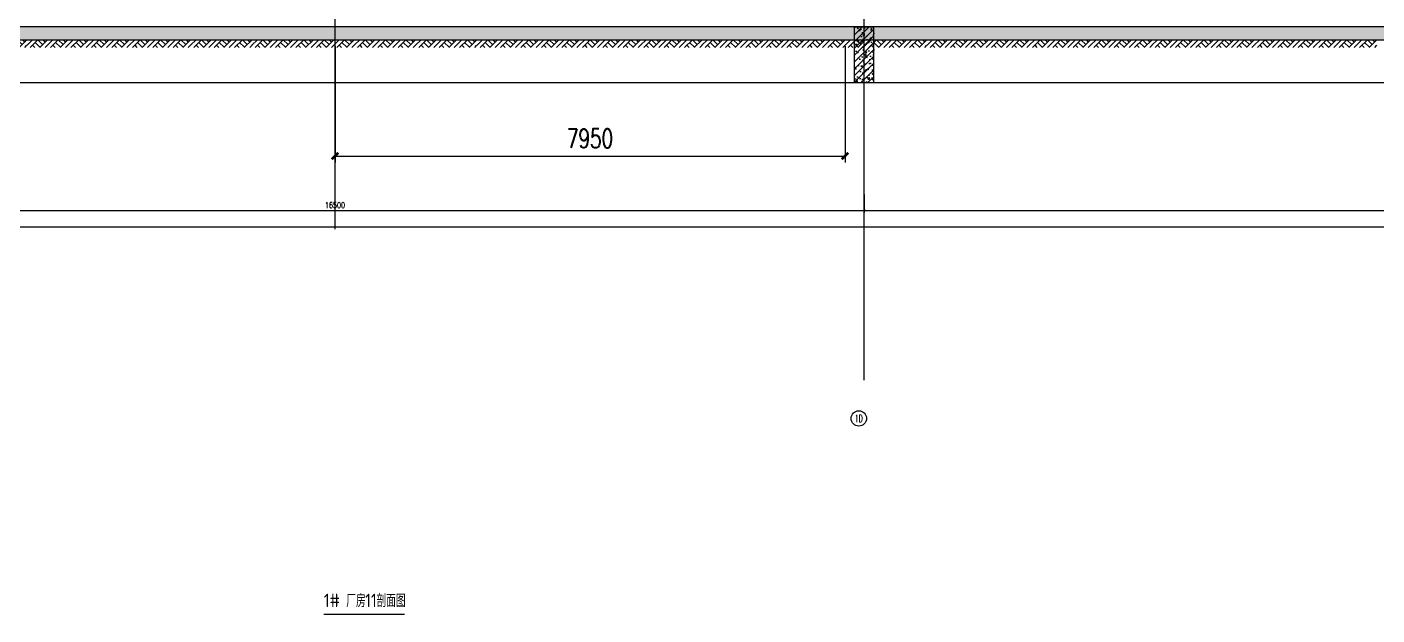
# Model space of a CAD drawing. Extents: x -1899985 to 1774885, y 556286 to 2175695.
# Drawn here: x -1716161 to -1695118, y 558987 to 568158 of the extents above; entities that cross this region are included whole.
import ezdxf
from ezdxf.enums import TextEntityAlignment as Align

# ---------------------------------------------------------------- set-up
doc = ezdxf.new("R2010")
doc.units = 0
doc.header["$LTSCALE"] = 10
doc.header["$MEASUREMENT"] = 0
doc.linetypes.add('20剖面图$0$DOTE', pattern=[2.42, 2, -0.2, 0.02, -0.2])
doc.layers.get('Defpoints').update_dxf_attribs({"color": 210})
for name, color, linetype in [('20剖面图$0$A-AXIS-D', 1, 'Continuous'), ('20剖面图$0$A-AXIS-DOTE', 14, '20剖面图$0$DOTE'), ('20剖面图$0$A-AXIS-SYMB', 3, 'Continuous'), ('20剖面图$0$A-HATCH-1', 252, 'Continuous'), ('20剖面图$0$A-LIN-V', 9, 'Continuous'), ('20剖面图$0$AS-COLN', 6, 'Continuous'), ('20剖面图$0$DIM_SYMB', 3, 'Continuous'), ('20剖面图$0$PUB_HATCH', 8, 'Continuous'), ('20剖面图$0$PUB_TEXT', 7, 'Continuous'), ('20剖面图$0$建-尺寸', 3, 'Continuous'), ('A-LIN-V', 9, 'Continuous'), ('PUB_TEXT', 7, 'Continuous')]:
    doc.layers.add(name, color=color, linetype=linetype)
doc.styles.add('20剖面图$0$_TCH_AXIS', font='COMPLEX', dxfattribs={"bigfont": 'GBCBIG'})
doc.styles.add('20剖面图$0$_TCH_DIM_T3', font='SIMPLEX', dxfattribs={"width": 0.705882, "bigfont": 'GBCBIG'})
doc.styles.add('20剖面图$0$A-DIM_T3', font='SIMPLEX', dxfattribs={"width": 0.705882, "bigfont": 'GBCBIG'})
doc.styles.add('20剖面图$0$Standard', font='gbenor.shx', dxfattribs={"bigfont": 'gbcbig.shx'})
doc.dimstyles.new('20剖面图$0$_TCH_ARCH&&30', dxfattribs={"dimtxt": 89.25, "dimasz": 30, "dimexe": 30, "dimexo": 30, "dimgap": 37.875, "dimtad": 1, "dimdec": 0, "dimzin": 0, "dimdsep": 46, "dimtxsty": '20剖面图$0$_TCH_DIM_T3', "dimblk": '20剖面图$0$_ArchTick', "dimcen": 0.09, "dimclrt": 7, "dimazin": 2, "dimtfac": 1, "dimtdec": 0, "dimtix": 1, "dimtmove": 2, "dimatfit": 3, "dimfxl": 1, "dimtolj": 1, "dimtzin": 0, "dimarcsym": 0})
doc.dimstyles.new('20剖面图$0$A-DIM&&100', dxfattribs={"dimtxt": 297.5, "dimasz": 100, "dimexe": 100, "dimexo": 100, "dimgap": 126.25, "dimtad": 1, "dimdec": 0, "dimzin": 0, "dimdsep": 46, "dimtxsty": '20剖面图$0$A-DIM_T3', "dimblk": '20剖面图$0$_ArchTick', "dimcen": 0.09, "dimclrt": 7, "dimazin": 2, "dimtfac": 1, "dimtdec": 0, "dimtix": 1, "dimtmove": 2, "dimatfit": 3, "dimfxl": 1, "dimtolj": 1, "dimtzin": 0, "dimarcsym": 0})

# ---------------------------------------------------------------- blocks, each defined once
blk = doc.blocks.new('20剖面图$0$_ArchTick')
at = {"color": 0, "linetype": 'ByBlock', "const_width": 0.4}
blk.add_lwpolyline([(-0.5, -0.5), (0.5, 0.5)], dxfattribs=at)
blk = doc.blocks.new('*D555')
at = {"layer": '20剖面图$0$建-尺寸', "color": 0, "lineweight": -2, "transparency": 16777216}
for p, q in [((-1570355, 567232), (-1570355, 565420)), ((-1562405, 567232), (-1562405, 565420)), ((-1570355, 565520), (-1562405, 565520))]:
    blk.add_line(p, q, dxfattribs=at)
at = {"layer": 'Defpoints', "color": 0, "transparency": 16777216}
for p in [(-1570355, 567332), (-1562405, 567332), (-1562405, 565520)]:
    blk.add_point(p, dxfattribs=at)
at = {"layer": '20剖面图$0$建-尺寸', "color": 0, "lineweight": -2, "transparency": 16777216, "xscale": 100, "yscale": 100, "zscale": 100, "rotation": 180}
blk.add_blockref('20剖面图$0$_ArchTick', (-1570355, 565520), dxfattribs=at)
at = {"layer": '20剖面图$0$建-尺寸', "color": 0, "lineweight": -2, "transparency": 16777216, "xscale": 100, "yscale": 100, "zscale": 100}
blk.add_blockref('20剖面图$0$_ArchTick', (-1562405, 565520), dxfattribs=at)
at = {"layer": '20剖面图$0$建-尺寸', "color": 7, "transparency": 16777216, "insert": (-1566380, 565795), "char_height": 297.5, "attachment_point": 5, "style": '20剖面图$0$A-DIM_T3'}
blk.add_mtext('\\A1;7950', dxfattribs=at)
blk = doc.blocks.new('*D146')
at = {"layer": '20剖面图$0$A-AXIS-D', "color": 0, "lineweight": -2, "transparency": 16777216}
for p, q in [((-1719610, 565545), (-1719610, 565266)), ((-1703110, 565545), (-1703110, 565266)), ((-1719610, 565296), (-1703110, 565296))]:
    blk.add_line(p, q, dxfattribs=at)
at = {"layer": 'Defpoints', "color": 0, "transparency": 16777216}
for p in [(-1719610, 565575), (-1703110, 565575), (-1703110, 565296)]:
    blk.add_point(p, dxfattribs=at)
at = {"layer": '20剖面图$0$A-AXIS-D', "color": 0, "lineweight": -2, "transparency": 16777216, "xscale": 30, "yscale": 30, "zscale": 30, "rotation": 180}
blk.add_blockref('20剖面图$0$_ArchTick', (-1719610, 565296), dxfattribs=at)
at = {"layer": '20剖面图$0$A-AXIS-D', "color": 0, "lineweight": -2, "transparency": 16777216, "xscale": 30, "yscale": 30, "zscale": 30}
blk.add_blockref('20剖面图$0$_ArchTick', (-1703110, 565296), dxfattribs=at)
at = {"layer": '20剖面图$0$A-AXIS-D', "color": 7, "transparency": 16777216, "insert": (-1711360, 565379), "char_height": 89.2, "attachment_point": 5, "style": '20剖面图$0$_TCH_DIM_T3'}
blk.add_mtext('\\A1;16500', dxfattribs=at)
blk = doc.blocks.new('*D147')
at = {"layer": '20剖面图$0$A-AXIS-D', "color": 0, "lineweight": -2, "transparency": 16777216}
for p, q in [((-1703110, 565545), (-1703110, 565266)), ((-1686610, 565545), (-1686610, 565266)), ((-1703110, 565296), (-1686610, 565296))]:
    blk.add_line(p, q, dxfattribs=at)
at = {"layer": 'Defpoints', "color": 0, "transparency": 16777216}
for p in [(-1703110, 565575), (-1686610, 565575), (-1686610, 565296)]:
    blk.add_point(p, dxfattribs=at)
at = {"layer": '20剖面图$0$A-AXIS-D', "color": 0, "lineweight": -2, "transparency": 16777216, "xscale": 30, "yscale": 30, "zscale": 30, "rotation": 180}
blk.add_blockref('20剖面图$0$_ArchTick', (-1703110, 565296), dxfattribs=at)
at = {"layer": '20剖面图$0$A-AXIS-D', "color": 0, "lineweight": -2, "transparency": 16777216, "xscale": 30, "yscale": 30, "zscale": 30}
blk.add_blockref('20剖面图$0$_ArchTick', (-1686610, 565296), dxfattribs=at)
at = {"layer": '20剖面图$0$A-AXIS-D', "color": 7, "transparency": 16777216, "insert": (-1694860, 565379), "char_height": 89.2, "attachment_point": 5, "style": '20剖面图$0$_TCH_DIM_T3'}
blk.add_mtext('\\A1;16500', dxfattribs=at)
blk = doc.blocks.new('20剖面图$0$$LinePat$素土夯实')
at = {"color": 0}
for p, q in [((0, -210), (210, 0)), ((120, -300), (420, 0)), ((420, 0), (608, -188)), ((495, -300), (795, 0)), ((615, 0), (705, -90)), ((210, -210), (300, -300)), ((315, -105), (502, -293)), ((705, -300), (795, -210))]:
    blk.add_line(p, q, dxfattribs=at)
blk = doc.blocks.new('*D212')
at = {"layer": '20剖面图$0$A-AXIS-D', "color": 0, "lineweight": -2, "transparency": 16777216}
for p, q in [((-1780210, 565545), (-1780210, 565011)), ((-1653710, 565545), (-1653710, 565011)), ((-1780210, 565041), (-1653710, 565041))]:
    blk.add_line(p, q, dxfattribs=at)
at = {"layer": 'Defpoints', "color": 0, "transparency": 16777216}
for p in [(-1780210, 565575), (-1653710, 565575), (-1653710, 565041)]:
    blk.add_point(p, dxfattribs=at)
at = {"layer": '20剖面图$0$A-AXIS-D', "color": 0, "lineweight": -2, "transparency": 16777216, "xscale": 30, "yscale": 30, "zscale": 30, "rotation": 180}
blk.add_blockref('20剖面图$0$_ArchTick', (-1780210, 565041), dxfattribs=at)
at = {"layer": '20剖面图$0$A-AXIS-D', "color": 0, "lineweight": -2, "transparency": 16777216, "xscale": 30, "yscale": 30, "zscale": 30}
blk.add_blockref('20剖面图$0$_ArchTick', (-1653710, 565041), dxfattribs=at)
at = {"layer": '20剖面图$0$A-AXIS-D', "color": 7, "transparency": 16777216, "insert": (-1716960, 565124), "char_height": 89.2, "attachment_point": 5, "style": '20剖面图$0$_TCH_DIM_T3'}
blk.add_mtext('\\A1;126500', dxfattribs=at)
blk = doc.blocks.new('20剖面图$0$b234swerwr')
at = {"layer": '20剖面图$0$A-AXIS-DOTE', "color": 4}
blk.add_line((-1570355.4, 578015), (-1570355.4, 564377.5), dxfattribs=at)
at = {"layer": '20剖面图$0$建-尺寸', "color": 4}
dim = blk.add_aligned_dim(p1=(-1570355.4, 567332.5), p2=(-1562405.4, 567332.5), distance=-1812.5, dimstyle='20剖面图$0$A-DIM&&100', dxfattribs=at)
dim.commit()
dim.dimension.update_dxf_attribs({"geometry": '*D555', "text_midpoint": (-1566380.4, 565795)})
blk = doc.blocks.new('20剖面图')
at = {"layer": '20剖面图$0$A-HATCH-1'}
h = blk.add_hatch(dxfattribs=at)
h.set_pattern_fill('混凝土', color=256, scale=50)
h.set_pattern_definition([(50, (0, 0), (358.63009, -31.376067), [37.5, -412.5]), (355, (0, 0), (-69.37567, 376.09607), [30, -330]), (100.4514, (29.9, -2.6), (289.25469, 344.71977), [31.870095, -350.571056]), (46.1842, (0, 100), (533.62052, -82.75951), [56.25, -618.75]), (96.6356, (44.47, 93.1), (467.33135, 487.05894), [47.80514, -525.8565]), (351.1842, (0, 100), (467.33097, 487.0593), [45, -495]), (21, (50, 75), (298.453526, -201.309445), [37.5, -412.5]), (326, (50, 75), (121.657666, 362.57502), [30, -330]), (71.4514, (74.87, 58.22), (420.111314, 161.26525), [31.870095, -350.571056]), (37.5, (0, 0), (6.079928, 166.446927), [0, -326, 0, -335, 0, -331.25]), (7.5, (0, 0), (131.534769, 197.205856), [0, -191, 0, -318.5, 0, -126.25]), (327.5, (-111.5, 0), (266.911218, -11.277436), [0, -125, 0, -390, 0, -517.5]), (317.5, (-161.5, 0), (291.593085, 50.05249), [0, -162.5, 0, -259, 0, -367.5])])
h.paths.add_polyline_path([(-1669610.4, 567957.5), (-1669610.4, 568157.5), (-1779710.4, 568157.5), (-1779710.4, 567957.5)])
h.paths.add_polyline_path([(-1669510.4, 567957.5), (-1669510.4, 568157.5), (-1669610.4, 568157.5), (-1669610.4, 567957.5)])
at = {"layer": '20剖面图$0$PUB_HATCH'}
h = blk.add_hatch(dxfattribs=at)
h.set_pattern_fill('钢筋混凝土', color=256, scale=30, style=0)
h.set_pattern_definition([(45, (0, 0), (-53.0330086, 53.0330086), []), (50, (0, 0), (215.178055, -18.82564), [22.5, -247.5]), (355, (0, 0), (-41.6254, 225.65764), [18, -198]), (100.4514, (17.93, -1.57), (173.552815, 206.831863), [19.122057, -210.342634]), (46.1842, (0, 60), (320.172315, -49.655704), [33.75, -371.25]), (96.6356, (26.68, 55.86), (280.39881, 292.23536), [28.683086, -315.5139]), (351.1842, (0, 60), (280.398584, 292.23558), [27, -297]), (21, (30, 45), (179.072116, -120.785667), [22.5, -247.5]), (326, (30, 45), (72.9946, 217.545014), [18, -198]), (71.4514, (44.92, 34.93), (252.066789, 96.75915), [19.122057, -210.342634]), (37.5, (0, 0), (3.6479566, 99.868156), [0, -195.6, 0, -201, 0, -198.75]), (7.5, (0, 0), (78.920861, 118.3235136), [0, -114.6, 0, -191.1, 0, -75.75]), (327.5, (-66.9, 0), (160.146731, -6.7664615), [0, -75, 0, -234, 0, -310.5]), (317.5, (-96.9, 0), (174.955851, 30.031495), [0, -97.5, 0, -155.4, 0, -220.5])])
h.paths.add_polyline_path([(-1702960.4, 567290), (-1702960.4, 568157.5), (-1703260.4, 568157.5), (-1703260.4, 567290)])
at = {"layer": '20剖面图$0$A-AXIS-D'}
blk.add_circle((-1703195.3, 562053), 120, dxfattribs=at)
at = {"layer": '20剖面图$0$A-AXIS-DOTE'}
blk.add_line((-1703110.4, 562650.6), (-1703110.4, 586495.8), dxfattribs=at)
at = {"layer": '20剖面图$0$A-AXIS-SYMB'}
blk.add_lwpolyline([(-1780738.3, 567290), (-1717023.7, 567290), (-1717000.7, 567353), (-1716978.5, 567227), (-1716956.2, 567290), (-1653241.5, 567290)], dxfattribs=at)
at = {"layer": '20剖面图$0$AS-COLN'}
for p, q in [((-1703260.4, 567290), (-1703260.4, 568157.5)), ((-1703260.4, 568157.5), (-1702960.4, 568157.5)), ((-1702960.4, 567290), (-1702960.4, 568157.5)), ((-1703260.4, 567290), (-1702960.4, 567290))]:
    blk.add_line(p, q, dxfattribs=at)
blk.add_lwpolyline([(-1669610.4, 568157.5), (-1779610.4, 568157.5), (-1779610.4, 567957.5), (-1669610.4, 567957.5)], dxfattribs=at)
at = {"layer": '20剖面图$0$DIM_SYMB', "const_width": 21}
blk.add_lwpolyline([(-1711534.4, 558997.7), (-1710274.8, 558997.7)], dxfattribs=at)
at = {"layer": '20剖面图$0$A-HATCH-1', "xscale": 0.4010573329138201, "yscale": 0.4, "zscale": 0.4, "rotation": 359.9999999999999}
for p in [(-1716480, 567957.5), (-1716161.1, 567957.5), (-1715842.3, 567957.5), (-1715523.4, 567957.5), (-1715204.6, 567957.5), (-1714885.8, 567957.5), (-1714566.9, 567957.5), (-1714248.1, 567957.5), (-1713929.2, 567957.5), (-1713610.4, 567957.5), (-1713291.6, 567957.5), (-1712972.7, 567957.5), (-1712653.9, 567957.5), (-1712335, 567957.5), (-1712016.2, 567957.5), (-1711697.4, 567957.5), (-1711378.5, 567957.5), (-1711059.7, 567957.5), (-1710740.8, 567957.5), (-1710422, 567957.5), (-1710103.2, 567957.5), (-1709784.3, 567957.5), (-1709465.5, 567957.5), (-1709146.6, 567957.5), (-1708827.8, 567957.5), (-1708509, 567957.5), (-1708190.1, 567957.5), (-1707871.3, 567957.5), (-1707552.4, 567957.5), (-1707233.6, 567957.5), (-1706914.7, 567957.5), (-1706595.9, 567957.5), (-1706277.1, 567957.5), (-1705958.2, 567957.5), (-1705639.4, 567957.5), (-1705320.5, 567957.5), (-1705001.7, 567957.5), (-1704682.9, 567957.5), (-1704364, 567957.5), (-1704045.2, 567957.5), (-1703726.3, 567957.5), (-1703407.5, 567957.5), (-1703088.7, 567957.5), (-1702769.8, 567957.5), (-1702451, 567957.5), (-1702132.1, 567957.5), (-1701813.3, 567957.5), (-1701494.5, 567957.5), (-1701175.6, 567957.5), (-1700856.8, 567957.5), (-1700537.9, 567957.5), (-1700219.1, 567957.5), (-1699900.3, 567957.5), (-1699581.4, 567957.5), (-1699262.6, 567957.5), (-1698943.7, 567957.5), (-1698624.9, 567957.5), (-1698306.1, 567957.5), (-1697987.2, 567957.5), (-1697668.4, 567957.5), (-1697349.5, 567957.5), (-1697030.7, 567957.5), (-1696711.8, 567957.5), (-1696393, 567957.5), (-1696074.2, 567957.5), (-1695755.3, 567957.5), (-1695436.5, 567957.5)]:
    blk.add_blockref('20剖面图$0$$LinePat$素土夯实', p, dxfattribs=at)
at = {"layer": '20剖面图$0$A-LIN-V'}
blk.add_blockref('20剖面图$0$b234swerwr', (-141005, 625), dxfattribs=at)
at = {"layer": '20剖面图$0$PUB_TEXT', "style": '20剖面图$0$_TCH_AXIS', "width": 1.183538}
blk.add_text('1D', height=116.3, dxfattribs=at).set_placement((-1703255.9, 561994.9), (-1703134.7, 561994.9), align=Align.FIT)
at = {"layer": 'PUB_TEXT', "style": '20剖面图$0$Standard'}
for s, height, p in [('1#', 210, (-1711534.4, 559109.7)), ('厂房', 202.55, (-1711184.4, 559109.7)), ('11', 210, (-1710889.5, 559109.7)), ('剖面图', 202.55, (-1710714.5, 559109.7))]:
    blk.add_text(s, height=height, dxfattribs=at).set_placement(p)
at = {"layer": '20剖面图$0$A-AXIS-D'}
for base, p1, p2, picture, middle in [((-1653710.4, 565041.2), (-1780210.4, 565575), (-1653710.4, 565575), '*D212', (-1716960.4, 565123.7)), ((-1703110.4, 565296.2), (-1719610.4, 565575), (-1703110.4, 565575), '*D146', (-1711360.4, 565378.7)), ((-1686610.4, 565296.2), (-1703110.4, 565575), (-1686610.4, 565575), '*D147', (-1694860.4, 565378.7))]:
    dim = blk.add_linear_dim(base=base, p1=p1, p2=p2, angle=0, dimstyle='20剖面图$0$_TCH_ARCH&&30', override={"dimgap": 0}, dxfattribs=at)
    dim.commit()
    dim.dimension.update_dxf_attribs({"geometry": picture, "text_midpoint": middle, "dimtype": 161})

msp = doc.modelspace()

# ---------------------------------------------------------------- block references
at = {"layer": 'A-LIN-V'}
msp.add_blockref('20剖面图', (0, 0), dxfattribs=at)

doc.saveas('drawing.dxf')
